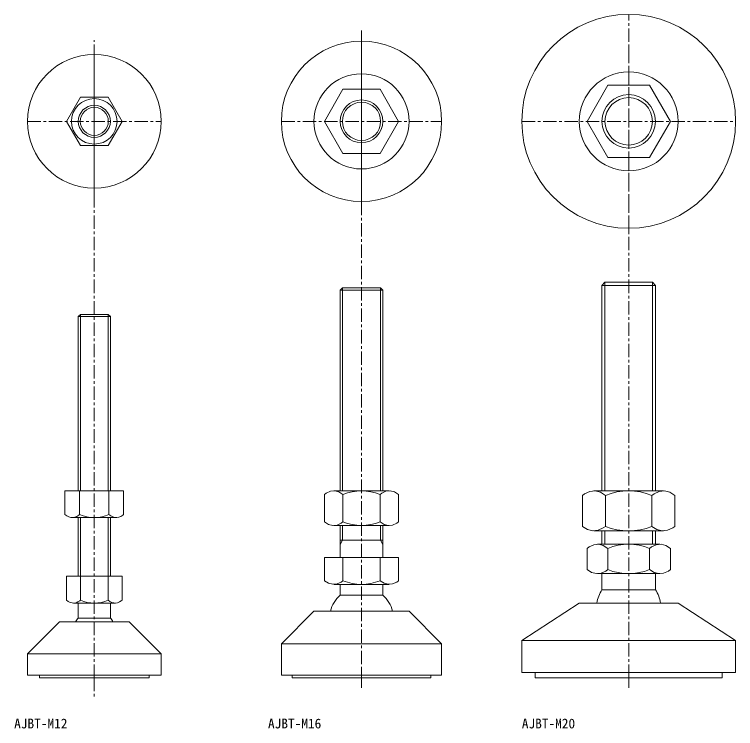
# Model space of a CAD drawing. Units: millimetres on the paper. Extents: x -645 to 466, y -571 to 602.
# Drawn here: x 195.6 to 465.5, y 110.5 to 377.7 of the extents above; entities that cross this region are included whole.
import ezdxf
from ezdxf.enums import TextEntityAlignment as Align

# ---------------------------------------------------------------- set-up
doc = ezdxf.new("R2010")
doc.units = ezdxf.units.MM
doc.linetypes.add('CHAIN1', pattern=[8, 5, -1, 1, -1])
doc.layers.add('0-0', color=7, linetype='Continuous', lineweight=18)
doc.layers.add('0-1', color=4, linetype='Continuous', lineweight=18)
doc.styles.add('ＭＳ ゴシック', font='')
doc.styles.get('ＭＳ ゴシック').set_extended_font_data('MS Gothic')

msp = doc.modelspace()

# ---------------------------------------------------------------- linework, layer by layer
at = {"layer": '0-0'}
for p, q in [((220.304, 346.733), (215.108, 337.733)), ((230.696, 346.733), (220.304, 346.733)), ((235.892, 337.733), (230.696, 346.733)), ((215.108, 337.733), (220.304, 328.733)), ((230.696, 328.733), (235.892, 337.733)), ((220.304, 328.733), (230.696, 328.733)), ((415.5, 276.375), (415.5, 199.5)), ((435.5, 199.5), (435.5, 276.375)), ((317.5, 199.5), (317.5, 274.6)), ((333.5, 274.6), (333.5, 199.5)), ((220.3, 265.5), (219.5, 264.7)), ((219.5, 264.7), (219.5, 199.5)), ((230.7, 265.5), (220.3, 265.5)), ((231.5, 264.7), (230.7, 265.5)), ((231.5, 264.7), (231.5, 199.5)), ((214.53, 199.5), (236.47, 199.5)), ((214.53, 190.637), (214.53, 199.5)), ((220.015, 190.637), (220.015, 199.5)), ((230.985, 199.5), (230.985, 190.637)), ((236.47, 199.5), (236.47, 190.637)), ((311.644, 198.14), (311.644, 187.86)), ((335.892, 199.5), (315.108, 199.5)), ((318.572, 198.14), (318.572, 187.86)), ((332.428, 187.86), (332.428, 198.14)), ((339.356, 187.86), (339.356, 198.14)), ((408.179, 197.799), (408.179, 186.201)), ((438.49, 199.5), (412.51, 199.5)), ((416.84, 197.799), (416.84, 186.201)), ((434.16, 186.201), (434.16, 197.799)), ((442.821, 186.201), (442.821, 197.799)), ((214.53, 190.637), (215.198, 190.119)), ((215.198, 190.119), (215.928, 189.751)), ((215.928, 189.751), (216.7, 189.545)), ((216.7, 189.545), (217.488, 189.506)), ((233.727, 189.5), (217.273, 189.5)), ((217.488, 189.506), (218.271, 189.637)), ((218.271, 189.637), (219.022, 189.932)), ((219.022, 189.932), (219.721, 190.384)), ((219.5, 189.5), (219.5, 167.5)), ((219.721, 190.384), (220.015, 190.637)), ((230.985, 190.637), (231.652, 190.119)), ((231.5, 189.5), (231.5, 167.5)), ((231.652, 190.119), (232.383, 189.751)), ((232.383, 189.751), (233.154, 189.545)), ((233.154, 189.545), (233.943, 189.506)), ((233.943, 189.506), (234.725, 189.637)), ((234.725, 189.637), (235.477, 189.932)), ((235.477, 189.932), (236.176, 190.384)), ((236.176, 190.384), (236.47, 190.637)), ((315.108, 186.5), (335.892, 186.5)), ((317.5, 174.5), (317.5, 186.5)), ((333.5, 186.5), (333.5, 174.5)), ((412.51, 184.5), (438.49, 184.5)), ((415.5, 184.5), (415.5, 179.5)), ((435.5, 179.5), (435.5, 184.5)), ((413.809, 179.5), (437.191, 179.5)), ((409.912, 170.031), (409.912, 177.969)), ((417.706, 170.031), (417.706, 177.969)), ((433.294, 177.969), (433.294, 170.031)), ((441.088, 170.031), (441.088, 177.969)), ((318.572, 165.86), (318.572, 174.5)), ((332.428, 174.5), (332.428, 165.86)), ((215.108, 167.5), (215.108, 158.577)), ((235.892, 167.5), (215.108, 167.5)), ((220.304, 158.577), (220.304, 167.5)), ((230.696, 158.577), (230.696, 167.5)), ((235.892, 167.5), (235.892, 158.577)), ((413.809, 168.5), (437.191, 168.5)), ((315.108, 164.5), (335.892, 164.5)), ((215.108, 158.577), (215.74, 158.086)), ((215.74, 158.086), (216.432, 157.738)), ((216.432, 157.738), (217.163, 157.542)), ((217.163, 157.542), (217.91, 157.506)), ((233.294, 157.5), (217.706, 157.5)), ((217.91, 157.506), (218.651, 157.63)), ((218.651, 157.63), (219.363, 157.91)), ((219.363, 157.91), (220.025, 158.338)), ((219.5, 157.5), (219.5, 151.9)), ((220.025, 158.338), (220.304, 158.577)), ((230.696, 158.577), (231.329, 158.086)), ((231.329, 158.086), (232.021, 157.738)), ((231.5, 151.9), (231.5, 157.5)), ((232.021, 157.738), (232.751, 157.542)), ((232.751, 157.542), (233.499, 157.506)), ((233.499, 157.506), (234.24, 157.63)), ((234.24, 157.63), (234.952, 157.91)), ((234.952, 157.91), (235.614, 158.338)), ((235.614, 158.338), (235.892, 158.577)), ((219.5, 151.9), (231.5, 151.9)), ((212.5, 150.5), (200.5, 138.5)), ((238.5, 150.5), (212.5, 150.5)), ((250.5, 138.5), (238.5, 150.5)), ((465.5, 143.5), (385.5, 143.5)), ((200.5, 138.5), (200.5, 130.5)), ((200.5, 138.5), (250.5, 138.5)), ((250.5, 130.5), (250.5, 138.5)), ((200.5, 130.5), (250.5, 130.5)), ((205, 129.5), (205, 130.5)), ((246, 130.5), (246, 129.5)), ((351.5, 129.5), (351.5, 130.5)), ((246, 129.5), (205, 129.5))]:
    msp.add_line(p, q, dxfattribs=at)
for points in [[(417.706, 351.233), (433.294, 351.233), (441.088, 337.733), (433.294, 324.233), (417.706, 324.233), (409.912, 337.733)], [(339.356, 337.733), (332.428, 349.733), (318.572, 349.733), (311.644, 337.733), (318.572, 325.733), (332.428, 325.733)], [(444, 157.5), (465.5, 143.5), (465.5, 131.5), (385.5, 131.5), (385.5, 143.5), (407, 157.5)]]:
    msp.add_lwpolyline(points, close=True, dxfattribs=at)
for points in [[(317.5, 274.6), (318.4, 275.5), (332.6, 275.5), (333.5, 274.6)], [(435.5, 276.375), (434.375, 277.5), (416.625, 277.5), (415.5, 276.375)], [(318.572, 198.14), (317.047, 199.085), (315.462, 199.486), (313.868, 199.331), (312.31, 198.625), (311.644, 198.14)], [(339.356, 198.14), (337.831, 199.085), (336.247, 199.486), (334.652, 199.331), (333.095, 198.625), (332.428, 198.14)], [(416.84, 197.799), (414.933, 198.981), (412.953, 199.483), (410.959, 199.289), (409.013, 198.406), (408.179, 197.799)], [(442.821, 197.799), (440.914, 198.981), (438.934, 199.483), (436.94, 199.289), (434.994, 198.406), (434.16, 197.799)], [(311.644, 187.86), (313.169, 186.915), (314.753, 186.514), (316.348, 186.669), (317.905, 187.375), (318.572, 187.86)], [(332.428, 187.86), (333.953, 186.915), (335.538, 186.514), (337.132, 186.669), (338.69, 187.375), (339.356, 187.86)], [(408.179, 186.201), (410.086, 185.019), (412.066, 184.517), (414.06, 184.711), (416.006, 185.594), (416.84, 186.201)], [(434.16, 186.201), (436.067, 185.019), (438.047, 184.517), (440.041, 184.711), (441.987, 185.594), (442.821, 186.201)], [(417.706, 177.969), (415.99, 179.033), (414.208, 179.485), (412.413, 179.31), (410.662, 178.515), (409.912, 177.969)], [(441.088, 177.969), (439.373, 179.033), (437.59, 179.485), (435.796, 179.31), (434.044, 178.515), (433.294, 177.969)], [(339.356, 165.86), (339.356, 174.5), (311.644, 174.5), (311.644, 165.86)], [(409.912, 170.031), (411.627, 168.967), (413.41, 168.515), (415.204, 168.69), (416.956, 169.485), (417.706, 170.031)], [(435.5, 168.5), (435.5, 162.5), (415.5, 162.5), (415.5, 168.5)], [(433.294, 170.031), (435.01, 168.967), (436.792, 168.515), (438.587, 168.69), (440.338, 169.485), (441.088, 170.031)], [(311.644, 165.86), (313.169, 164.915), (314.753, 164.514), (316.348, 164.669), (317.905, 165.375), (318.572, 165.86)], [(332.428, 165.86), (333.953, 164.915), (335.538, 164.514), (337.132, 164.669), (338.69, 165.375), (339.356, 165.86)], [(333.5, 164.5), (333.5, 160.444), (317.5, 160.444), (317.5, 164.5)], [(295.5, 130.5), (295.5, 142.3), (307.7, 154.5), (343.3, 154.5), (355.5, 142.3), (295.5, 142.3)], [(295.5, 130.5), (355.5, 130.5), (355.5, 142.3)], [(351.5, 129.5), (299.5, 129.5), (299.5, 130.5)], [(390.5, 131.5), (390.5, 129.5), (460.5, 129.5), (460.5, 131.5)]]:
    msp.add_lwpolyline(points, dxfattribs=at)
for centre, radius in [((425.5, 337.733), 40), ((325.5, 337.733), 30), ((225.5, 337.733), 25), ((325.5, 337.733), 17.8), ((425.5, 337.733), 18.5), ((225.5, 337.733), 8.526), ((325.5, 337.733), 8), ((425.5, 337.733), 10), ((225.5, 337.733), 6)]:
    msp.add_circle(centre, radius, dxfattribs=at)
for centre, radius, start, end in [((325.5, 181.179), 18.321, 67.78069, 112.21931), ((425.5, 176.599), 22.901, 67.7807, 112.21931), ((225.5, 203.296), 13.796, 246.57339, 293.42659), ((325.5, 204.821), 18.321, 247.78069, 292.2193), ((425.5, 207.401), 22.901, 247.78069, 292.2193), ((425.5, 158.889), 20.611, 67.7807, 112.21931), ((425.5, 189.111), 20.611, 247.78069, 292.2193), ((325.5, 182.821), 18.321, 247.78069, 292.2193), ((425.5, 155.867), 12, 146.44269, 172.17753), ((425.5, 155.867), 12, 7.82247, 33.55731), ((325.5, 151.5), 12, 131.81031, 165.52249), ((325.5, 151.5), 12, 14.47751, 48.18969), ((225.5, 170.57), 13.07, 246.57339, 293.42659), ((225.5, 146.608), 8, 138.59038, 150.89328), ((225.5, 146.608), 8, 29.10672, 41.40962)]:
    msp.add_arc(centre, radius, start, end, dxfattribs=at)
at = {"layer": '0-1', "linetype": 'CHAIN1'}
for p, q in [((425.5, 295.485), (425.5, 377.733)), ((325.5, 371.667), (325.5, 129.5)), ((225.5, 129.5), (225.5, 368.156)), ((325.5, 367.733), (325.5, 305.792)), ((425.5, 129.5), (425.5, 365.816)), ((225.5, 309.657), (225.5, 362.733)), ((200.5, 337.733), (250.5, 337.733)), ((295.5, 337.733), (355.5, 337.733)), ((385.5, 337.733), (465.5, 337.733)), ((225.5, 125.781), (225.5, 133.192)), ((325.5, 125.781), (325.5, 133.192)), ((425.5, 125.781), (425.5, 133.192)), ((225.5, 129.5), (225.5, 121.88))]:
    msp.add_line(p, q, dxfattribs=at)
at = {"layer": '0-1'}
for p, q in [((318.4, 275.5), (318.4, 199.5)), ((332.6, 199.5), (332.6, 275.5)), ((415.5, 276.375), (435.5, 276.375)), ((416.625, 199.5), (416.625, 277.5)), ((434.375, 277.5), (434.375, 199.5)), ((333.5, 274.6), (317.5, 274.6)), ((219.5, 264.7), (231.5, 264.7)), ((220.3, 199.5), (220.3, 265.5)), ((230.7, 199.5), (230.7, 265.5)), ((220.3, 167.5), (220.3, 189.5)), ((230.7, 167.5), (230.7, 189.5)), ((318.4, 186.5), (318.4, 181)), ((332.6, 181), (332.6, 186.5)), ((416.625, 179.5), (416.625, 184.5)), ((434.375, 184.5), (434.375, 179.5)), ((318.4, 181), (317.5, 179.441)), ((317.5, 181), (333.5, 181)), ((333.5, 179.441), (332.6, 181))]:
    msp.add_line(p, q, dxfattribs=at)
for centre, radius in [((425.5, 337.733), 8.875), ((225.5, 337.733), 5.25), ((325.5, 337.733), 7.15)]:
    msp.add_circle(centre, radius, dxfattribs=at)

# ---------------------------------------------------------------- texts
at = {"layer": '0-0', "style": 'ＭＳ ゴシック'}
for s, p in [('AJBT-M12', (195.5, 109.5)), ('AJBT-M16', (290.5, 109.5)), ('AJBT-M20', (385.5, 109.5))]:
    msp.add_text(s, height=3.666, dxfattribs=at).set_placement(p, align=Align.BOTTOM_LEFT)

doc.saveas('drawing.dxf')
